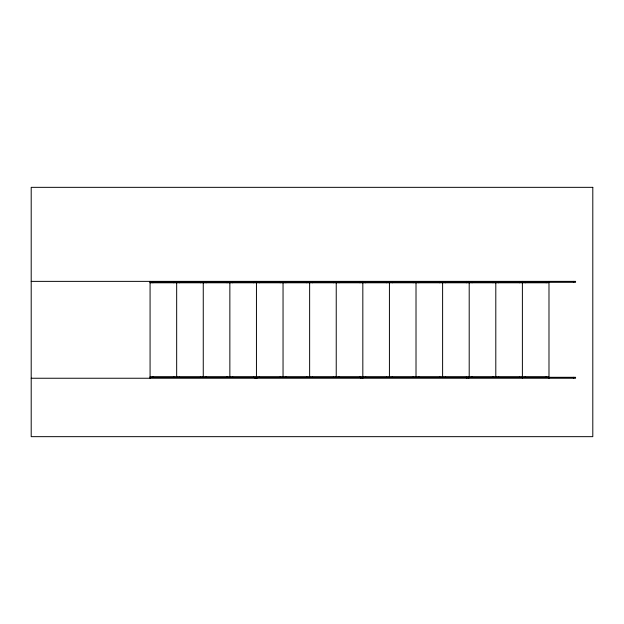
<?xml version="1.0" encoding="UTF-8"?>
<svg xmlns="http://www.w3.org/2000/svg" width="624" height="624" viewBox="0 0 624 624"><rect width="100%" height="100%" fill="white"/><g stroke="black" fill="none" stroke-linecap="round" stroke-linejoin="round"><path stroke-width="0.94" d="M31.2 281.369L575.578 281.369L575.578 282.321L150.072 282.321M150.072 282.797L548.987 282.797L548.987 376.826L150.072 376.826M150.072 377.302L575.578 377.302L575.578 378.245L31.2 378.245M573.682 281.369L573.682 282.321M573.682 377.302L573.682 378.245M548.987 281.369L548.987 282.321M548.987 377.302L548.987 378.245M546.14 282.321L546.14 282.797M546.14 376.826L546.14 377.302M525.244 282.321L525.244 282.797M525.244 376.826L525.244 377.302M522.389 281.369L522.389 282.321M522.389 282.797L522.389 376.826M522.389 377.302L522.389 378.245M519.542 282.321L519.542 282.797M519.542 376.826L519.542 377.302M498.646 282.321L498.646 282.797M498.646 376.826L498.646 377.302M495.799 282.797L495.799 376.826M492.952 282.321L492.952 282.797M492.952 376.826L492.952 377.302M472.056 282.321L472.056 282.797M472.056 376.826L472.056 377.302M469.201 282.797L469.201 376.826M468.725 281.369L468.725 282.321M468.725 377.302L468.725 378.245M466.83 281.369L466.83 282.321M466.83 377.302L466.83 378.245M466.354 282.321L466.354 282.797M466.354 376.826L466.354 377.302M445.458 282.321L445.458 282.797M445.458 376.826L445.458 377.302M442.611 282.797L442.611 376.826M439.764 282.321L439.764 282.797M439.764 376.826L439.764 377.302M418.868 282.321L418.868 282.797M418.868 376.826L418.868 377.302M416.013 282.797L416.013 376.826M413.166 282.321L413.166 282.797M413.166 376.826L413.166 377.302M392.27 282.321L392.27 282.797M392.27 376.826L392.27 377.302M389.423 282.797L389.423 376.826M386.576 282.321L386.576 282.797M386.576 376.826L386.576 377.302M365.68 282.321L365.68 282.797M365.68 376.826L365.68 377.302M362.825 281.369L362.825 282.321M362.825 282.797L362.825 376.826M362.825 377.302L362.825 378.245M360.929 281.369L360.929 282.321M360.929 377.302L360.929 378.245M359.978 282.321L359.978 282.797M359.978 376.826L359.978 377.302M339.082 282.321L339.082 282.797M339.082 376.826L339.082 377.302M336.235 282.797L336.235 376.826M333.38 282.321L333.38 282.797M333.38 376.826L333.38 377.302M312.491 282.321L312.491 282.797M312.491 376.826L312.491 377.302M309.637 282.797L309.637 376.826M306.79 282.321L306.79 282.797M306.79 376.826L306.79 377.302M285.893 282.321L285.893 282.797M285.893 376.826L285.893 377.302M283.046 282.797L283.046 376.826M280.192 282.321L280.192 282.797M280.192 376.826L280.192 377.302M259.303 282.321L259.303 282.797M259.303 376.826L259.303 377.302M256.924 281.369L256.924 282.321M256.924 377.302L256.924 378.245M256.448 282.797L256.448 376.826M255.029 281.369L255.029 282.321M255.029 377.302L255.029 378.245M253.601 282.321L253.601 282.797M253.601 376.826L253.601 377.302M232.705 282.321L232.705 282.797M232.705 376.826L232.705 377.302M229.858 282.797L229.858 376.826M227.003 282.321L227.003 282.797M227.003 376.826L227.003 377.302M206.115 282.321L206.115 282.797M206.115 376.826L206.115 377.302M203.26 282.797L203.26 376.826M200.413 282.321L200.413 282.797M200.413 376.826L200.413 377.302M179.517 282.321L179.517 282.797M179.517 376.826L179.517 377.302M176.67 282.797L176.67 376.826M173.815 282.321L173.815 282.797M173.815 376.826L173.815 377.302M152.919 282.321L152.919 282.797M152.919 376.826L152.919 377.302M150.072 281.369L150.072 378.245M592.8 187.34L31.2 187.34L31.2 436.66L592.8 436.66L592.8 187.34"/></g></svg>
